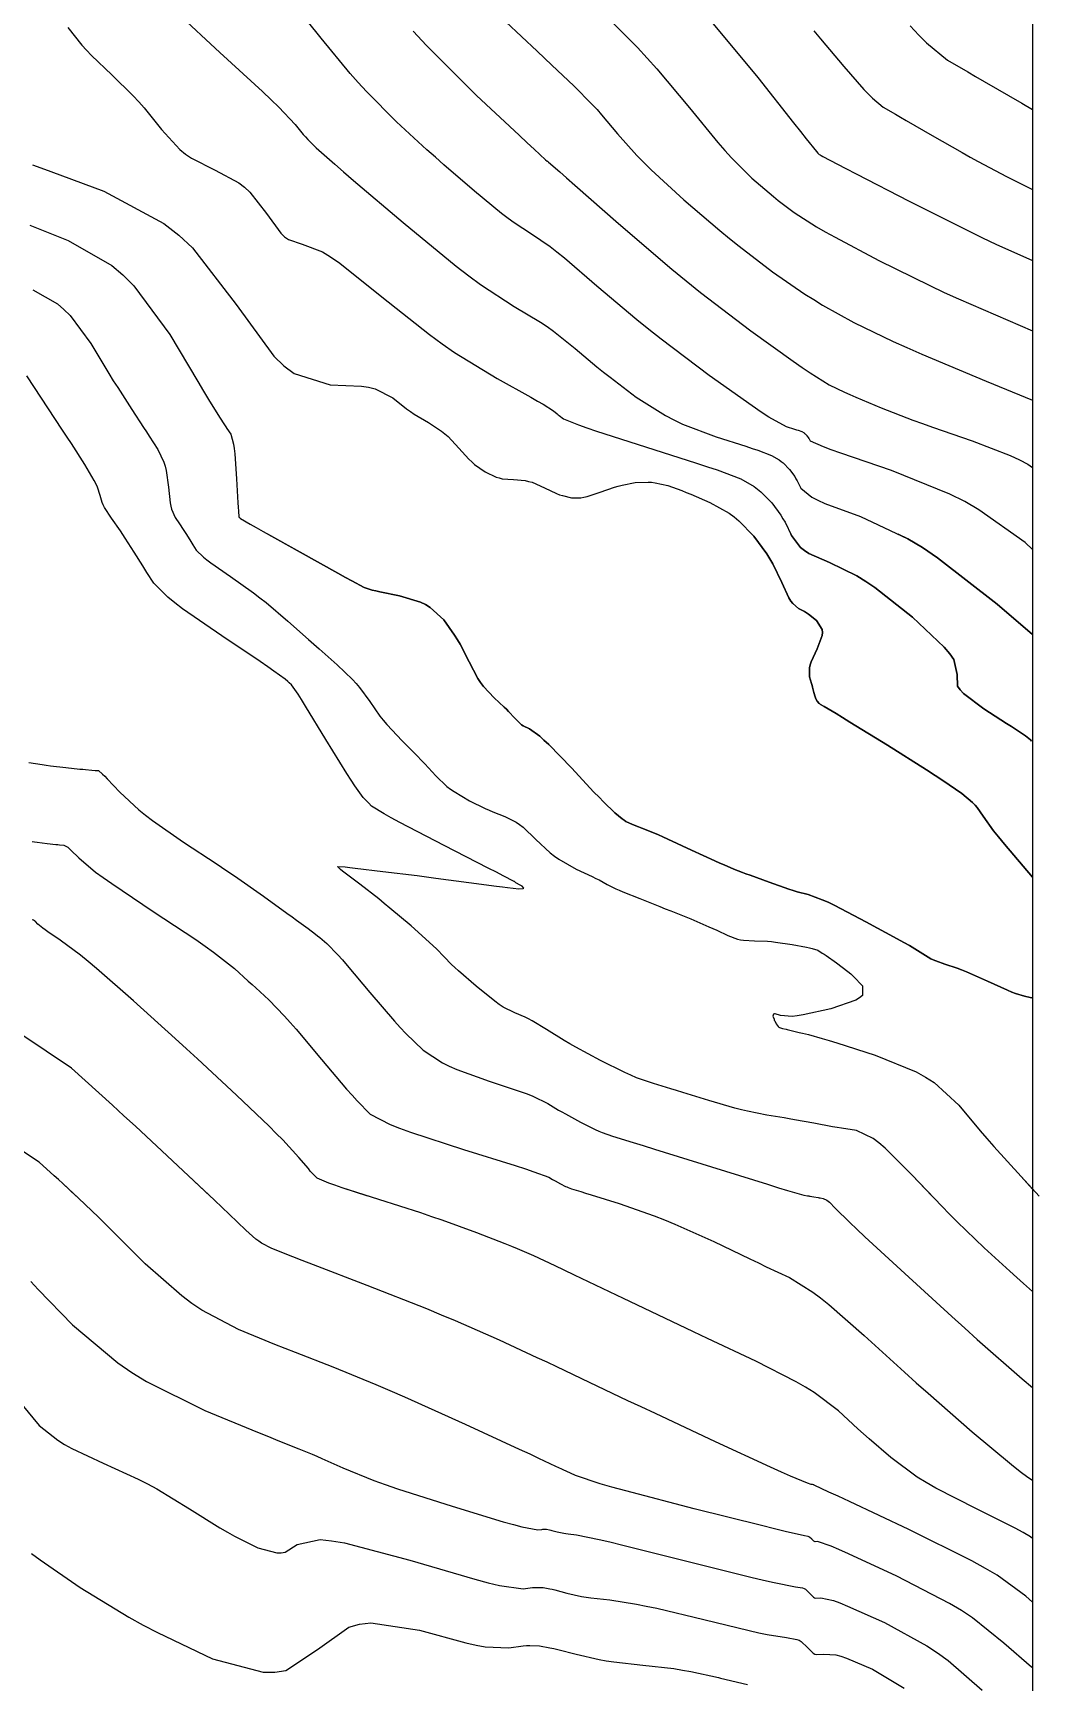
# Model space of a CAD drawing. Header units: metres. Extents: x 837117 to 838479, y 1189012 to 1191015.
# Drawn here: x 838401 to 838477, y 1189184.9 to 1189309.5 of the extents above; entities that cross this region are included whole.
import ezdxf

# ---------------------------------------------------------------- set-up
doc = ezdxf.new("R2010")
doc.units = ezdxf.units.M
doc.header["$LTSCALE"] = 0.3
for name, color, linetype in [('COTAS 10', 1, 'Continuous'), ('COTAS INT', 252, 'Continuous'), ('MARCO IMP', 130, 'Continuous')]:
    doc.layers.add(name, color=color, linetype=linetype)

msp = doc.modelspace()

# ---------------------------------------------------------------- linework, layer by layer
at = {"layer": 'COTAS 10'}
for points in [[(838429.69, 1189309.58), (838430.69, 1189308.5), (838434.49, 1189304.72), (838437.7, 1189301.73), (838438.32, 1189301.15), (838438.83, 1189300.68), (838439.7, 1189299.87), (838439.81, 1189299.78), (838439.84, 1189299.76), (838439.86, 1189299.75), (838439.93, 1189299.7), (838440.77, 1189298.97), (838441.29, 1189298.52), (838441.92, 1189297.96), (838445.22, 1189295.05), (838449.24, 1189291.61), (838450.33, 1189290.72), (838451.41, 1189289.86), (838455.22, 1189286.95), (838458.41, 1189284.66), (838459.09, 1189284.18), (838459.69, 1189283.77), (838461.14, 1189282.87), (838462.29, 1189282.32), (838462.69, 1189282.14), (838463.14, 1189281.95), (838465.06, 1189281.14), (838467.45, 1189280.21), (838468.18, 1189279.95), (838468.94, 1189279.67), (838471.95, 1189278.64), (838474.83, 1189277.53), (838475.52, 1189277.2), (838476.15, 1189276.87), (838476.51, 1189276.63)], [(838467.25, 1189309.99), (838467.91, 1189309.3), (838468.5, 1189308.71), (838470.07, 1189307.41), (838471.63, 1189306.51), (838472.21, 1189306.17), (838472.85, 1189305.8), (838475.7, 1189304.15), (838476.51, 1189303.68)], [(838400.72, 1189294.94), (838403.62, 1189293.77), (838406.91, 1189291.9), (838407.75, 1189291.18), (838408.57, 1189290.36), (838411.29, 1189286.68), (838413.41, 1189283.12), (838413.85, 1189282.39), (838414.23, 1189281.77), (838415.06, 1189280.43), (838415.44, 1189279.85), (838415.53, 1189279.71), (838415.62, 1189279.57), (838415.9, 1189279.15), (838416.11, 1189278.4), (838416.16, 1189278.06), (838416.21, 1189277.67), (838416.35, 1189275.78), (838416.45, 1189273.97), (838416.47, 1189273.62), (838416.48, 1189273.34), (838416.51, 1189272.9), (838416.51, 1189272.9), (838416.51, 1189272.9), (838416.51, 1189272.89), (838416.51, 1189272.89), (838416.51, 1189272.89), (838416.52, 1189272.89), (838416.52, 1189272.88), (838416.53, 1189272.88), (838416.55, 1189272.86), (838416.56, 1189272.85), (838416.57, 1189272.84), (838416.64, 1189272.78), (838417.38, 1189272.35), (838417.82, 1189272.1), (838418.36, 1189271.79), (838421.16, 1189270.23), (838424.01, 1189268.64), (838424.58, 1189268.32), (838425.06, 1189268.06), (838425.99, 1189267.56), (838426.6, 1189267.37), (838426.86, 1189267.3), (838427.17, 1189267.23), (838428.65, 1189266.94), (838430.24, 1189266.46), (838430.62, 1189266.27), (838430.97, 1189266.06), (838432.01, 1189265.11), (838432.83, 1189263.96), (838433.04, 1189263.62), (838433.24, 1189263.27), (838433.92, 1189261.94), (838434.59, 1189260.68), (838434.79, 1189260.38), (838435, 1189260.09), (838435.81, 1189259.22), (838436.57, 1189258.53), (838436.75, 1189258.36), (838436.91, 1189258.2), (838437.38, 1189257.68), (838437.78, 1189257.28), (838437.89, 1189257.19), (838438.02, 1189257.1), (838438.48, 1189256.88), (838439.26, 1189256.33), (838439.58, 1189256.04), (838439.95, 1189255.69), (838441.65, 1189253.94), (838443.36, 1189252.11), (838443.74, 1189251.72), (838444.07, 1189251.37), (838444.93, 1189250.53), (838445.48, 1189250.08), (838445.63, 1189249.98), (838445.77, 1189249.89), (838446.26, 1189249.66), (838446.72, 1189249.49), (838446.85, 1189249.44), (838446.98, 1189249.39), (838447.44, 1189249.21), (838448.23, 1189248.87), (838448.56, 1189248.73), (838448.94, 1189248.55), (838450.73, 1189247.73), (838452.5, 1189246.92), (838452.87, 1189246.75), (838453.19, 1189246.61), (838453.92, 1189246.29), (838454.58, 1189246.04), (838454.85, 1189245.94), (838455.16, 1189245.82), (838456.6, 1189245.29), (838458.08, 1189244.78), (838458.42, 1189244.67), (838458.73, 1189244.57), (838459.56, 1189244.36), (838460.61, 1189243.98), (838461.05, 1189243.78), (838461.56, 1189243.54), (838463.92, 1189242.31), (838466.27, 1189241.03), (838466.77, 1189240.75), (838467.2, 1189240.51), (838468.22, 1189239.89), (838468.83, 1189239.52), (838469.01, 1189239.44), (838469.19, 1189239.36), (838469.89, 1189239.12), (838470.82, 1189238.81), (838471.15, 1189238.68), (838471.51, 1189238.52), (838473.1, 1189237.82), (838474.62, 1189237.14), (838474.94, 1189237), (838475.22, 1189236.89), (838475.9, 1189236.68), (838476.33, 1189236.6), (838476.46, 1189236.56), (838476.51, 1189236.54), (838476.46, 1189236.56), (838476.33, 1189236.6), (838475.9, 1189236.68), (838475.22, 1189236.89), (838474.94, 1189237), (838474.62, 1189237.14), (838473.1, 1189237.82), (838471.51, 1189238.52), (838471.15, 1189238.68), (838470.82, 1189238.81), (838469.89, 1189239.12), (838469.19, 1189239.36), (838469.01, 1189239.44), (838468.83, 1189239.52), (838468.22, 1189239.89), (838467.2, 1189240.51), (838466.77, 1189240.75), (838466.27, 1189241.03), (838463.92, 1189242.31), (838461.56, 1189243.54), (838461.05, 1189243.78), (838460.61, 1189243.98), (838459.56, 1189244.36), (838458.73, 1189244.57), (838458.42, 1189244.67), (838458.08, 1189244.78), (838456.6, 1189245.29), (838455.16, 1189245.82), (838454.85, 1189245.94), (838454.58, 1189246.04), (838453.92, 1189246.29), (838453.19, 1189246.61), (838452.87, 1189246.75), (838452.5, 1189246.92), (838450.73, 1189247.73), (838448.94, 1189248.55), (838448.56, 1189248.73), (838448.23, 1189248.87), (838447.44, 1189249.21), (838446.98, 1189249.39), (838446.85, 1189249.44), (838446.72, 1189249.49), (838446.26, 1189249.66), (838445.77, 1189249.89), (838445.63, 1189249.98), (838445.48, 1189250.08), (838444.93, 1189250.53), (838444.07, 1189251.37), (838443.74, 1189251.72), (838443.36, 1189252.11), (838441.65, 1189253.94), (838439.95, 1189255.69), (838439.58, 1189256.04), (838439.26, 1189256.33), (838438.48, 1189256.88), (838438.02, 1189257.1), (838437.89, 1189257.19), (838437.78, 1189257.28), (838437.38, 1189257.68), (838436.91, 1189258.2), (838436.75, 1189258.36), (838436.57, 1189258.53), (838435.81, 1189259.22), (838435, 1189260.09), (838434.79, 1189260.38), (838434.59, 1189260.68), (838433.92, 1189261.94), (838433.24, 1189263.27), (838433.04, 1189263.62), (838432.83, 1189263.96), (838432.01, 1189265.11), (838430.97, 1189266.06), (838430.62, 1189266.27), (838430.24, 1189266.46), (838428.65, 1189266.94), (838427.17, 1189267.23), (838426.86, 1189267.3), (838426.6, 1189267.37), (838425.99, 1189267.56), (838425.06, 1189268.06), (838424.58, 1189268.32), (838424.01, 1189268.64), (838421.16, 1189270.23), (838418.72, 1189271.59)], [(838476.51, 1189195.73), (838476.35, 1189195.85), (838475.81, 1189196.17), (838475.19, 1189196.51), (838472.28, 1189197.95), (838469.21, 1189199.52), (838468.48, 1189199.95), (838467.8, 1189200.36), (838465.79, 1189201.83), (838464.17, 1189203.25), (838463.74, 1189203.63), (838463.31, 1189204.01), (838461.83, 1189205.36), (838460, 1189206.74), (838459.35, 1189207.15), (838458.65, 1189207.56), (838455.59, 1189209.11), (838451.95, 1189210.82), (838450.88, 1189211.33), (838449.78, 1189211.85), (838445.59, 1189213.85), (838441.89, 1189215.62), (838441.1, 1189215.99), (838440.42, 1189216.31), (838438.81, 1189217.07), (838437.58, 1189217.6), (838437.14, 1189217.78), (838436.65, 1189217.98), (838434.51, 1189218.81), (838431.89, 1189219.76), (838431.1, 1189220.03), (838430.28, 1189220.31), (838427.09, 1189221.33), (838424.33, 1189222.21), (838423.78, 1189222.4), (838423.32, 1189222.56), (838422.44, 1189222.95), (838422.07, 1189223.33), (838421.92, 1189223.48), (838421.77, 1189223.67), (838421.05, 1189224.51), (838419.83, 1189225.84), (838419.35, 1189226.32), (838418.8, 1189226.86), (838416.33, 1189229.22), (838413.39, 1189231.95), (838412.55, 1189232.72), (838411.7, 1189233.49), (838408.56, 1189236.33), (838405.75, 1189238.78), (838405.12, 1189239.31), (838404.55, 1189239.78), (838403.02, 1189240.93), (838402.08, 1189241.56), (838401.88, 1189241.7), (838401.71, 1189241.82), (838401.33, 1189242.14), (838401.15, 1189242.32), (838401.11, 1189242.36), (838401.08, 1189242.39), (838400.99, 1189242.44), (838400.89, 1189242.45)], [(838426.27, 1189221.59), (838424.33, 1189222.21), (838423.78, 1189222.4), (838423.32, 1189222.56), (838422.44, 1189222.95), (838422.07, 1189223.33), (838421.92, 1189223.48), (838421.77, 1189223.67), (838421.05, 1189224.51), (838419.83, 1189225.84), (838419.35, 1189226.32), (838418.8, 1189226.86), (838416.33, 1189229.22), (838413.39, 1189231.95), (838412.55, 1189232.72), (838411.7, 1189233.49), (838408.56, 1189236.33), (838405.75, 1189238.78), (838405.12, 1189239.31), (838404.55, 1189239.78), (838403.02, 1189240.93), (838402.08, 1189241.56), (838401.88, 1189241.7), (838401.71, 1189241.82), (838401.33, 1189242.14), (838401.15, 1189242.32), (838401.11, 1189242.36), (838401.08, 1189242.39), (838400.99, 1189242.44), (838400.89, 1189242.45)], [(838400.85, 1189194.59), (838401.5, 1189194.1), (838404.52, 1189192.01), (838408.21, 1189189.77), (838409.28, 1189189.18), (838410.37, 1189188.61), (838414.52, 1189186.64), (838418.35, 1189185.61), (838419.25, 1189185.62), (838420.08, 1189185.75), (838422.47, 1189187.33), (838424.83, 1189189.02), (838425.63, 1189189.24), (838426.49, 1189189.34), (838430.16, 1189188.8), (838433.67, 1189187.83), (838434.45, 1189187.66), (838435.14, 1189187.54), (838436.92, 1189187.46), (838438.01, 1189187.6), (838438.27, 1189187.63), (838438.52, 1189187.64), (838439.24, 1189187.62), (838440.03, 1189187.47), (838440.32, 1189187.41), (838440.63, 1189187.33), (838442.02, 1189186.97), (838443.76, 1189186.58), (838444.29, 1189186.49), (838444.85, 1189186.41), (838447.06, 1189186.16), (838449.4, 1189185.89), (838450.04, 1189185.78), (838450.67, 1189185.67), (838452.78, 1189185.21), (838452.93, 1189185.17), (838454.96, 1189184.7)]]:
    msp.add_lwpolyline(points, dxfattribs=at)
at = {"layer": 'COTAS INT'}
for points in [[(838411.88, 1189310.94), (838415.09, 1189307.99), (838418.3, 1189305.04), (838418.96, 1189304.41), (838419.53, 1189303.85), (838420.77, 1189302.54), (838421.38, 1189301.79), (838421.55, 1189301.6), (838421.73, 1189301.41), (838422.36, 1189300.77), (838423.77, 1189299.54), (838424.42, 1189298.97), (838425.19, 1189298.31), (838428.93, 1189295.13), (838432.95, 1189291.83), (838433.9, 1189291.11), (838434.78, 1189290.46), (838437.33, 1189288.79), (838439.31, 1189287.61), (838439.82, 1189287.27), (838440.31, 1189286.92), (838441.95, 1189285.61), (838443.58, 1189284.23), (838444.08, 1189283.84), (838444.58, 1189283.44), (838446.56, 1189281.95), (838448.76, 1189280.56), (838449.4, 1189280.23), (838450.06, 1189279.91), (838452.59, 1189278.95), (838454.84, 1189278.23), (838455.32, 1189278.07), (838455.74, 1189277.93), (838456.77, 1189277.54), (838457.37, 1189277.2), (838457.52, 1189277.09), (838457.66, 1189276.97), (838458.14, 1189276.48), (838458.53, 1189275.94), (838458.63, 1189275.78), (838458.72, 1189275.63), (838459, 1189275.06), (838459.83, 1189274.38), (838460.28, 1189274.15), (838460.81, 1189273.92), (838463.5, 1189272.93), (838467.08, 1189271.25), (838468.18, 1189270.58), (838469.33, 1189269.81), (838473.84, 1189266.3), (838476.51, 1189264.02), (838473.84, 1189266.3), (838469.33, 1189269.81), (838468.18, 1189270.58), (838467.08, 1189271.25), (838466.36, 1189271.59)], [(838476.51, 1189270.43), (838475.94, 1189270.95), (838472.45, 1189273.44), (838471.38, 1189274.05), (838470.26, 1189274.62), (838465.84, 1189276.41), (838462.02, 1189277.7), (838461.29, 1189277.96), (838460.7, 1189278.18), (838459.72, 1189278.61), (838459.64, 1189278.77), (838459.61, 1189278.82), (838459.59, 1189278.86), (838459.48, 1189279.01), (838459.34, 1189279.15), (838459.3, 1189279.18), (838459.26, 1189279.21), (838459.09, 1189279.31), (838458.81, 1189279.42), (838458.69, 1189279.46), (838458.55, 1189279.5), (838457.92, 1189279.71), (838456.58, 1189280.44), (838455.99, 1189280.82), (838455.31, 1189281.28), (838452.07, 1189283.58), (838448.43, 1189286.33), (838447.5, 1189287.06), (838446.59, 1189287.79), (838443.58, 1189290.33), (838441.12, 1189292.44), (838440.55, 1189292.89), (838440.04, 1189293.29), (838438.63, 1189294.25), (838437.32, 1189295.1), (838436.87, 1189295.43), (838436.38, 1189295.81), (838434.32, 1189297.5), (838432.01, 1189299.5), (838431.37, 1189300.06), (838430.73, 1189300.63), (838428.43, 1189302.74), (838426.16, 1189305.02), (838425.54, 1189305.7), (838424.92, 1189306.39), (838422.74, 1189309.06), (838420.68, 1189311.62)], [(838443.79, 1189311.22), (838446.64, 1189308.35), (838447.38, 1189307.54), (838448.11, 1189306.74), (838450.58, 1189303.79), (838452.73, 1189301.17), (838453.26, 1189300.57), (838453.75, 1189300.02), (838455.28, 1189298.49), (838456.59, 1189297.38), (838456.94, 1189297.09), (838457.28, 1189296.81), (838458.49, 1189295.89), (838460.19, 1189294.81), (838460.84, 1189294.43), (838461.58, 1189294.02), (838464.88, 1189292.27), (838468.74, 1189290.37), (838469.82, 1189289.86), (838470.91, 1189289.37), (838476.51, 1189286.96)], [(838403.59, 1189309.86), (838404.65, 1189308.54), (838405, 1189308.16), (838405.37, 1189307.76), (838406.92, 1189306.28), (838408.53, 1189304.71), (838408.95, 1189304.26), (838409.35, 1189303.81), (838410.68, 1189302.15), (838412.05, 1189300.66), (838412.48, 1189300.31), (838412.93, 1189299.99), (838414.73, 1189299.08), (838416.51, 1189298.14), (838416.94, 1189297.8), (838417.34, 1189297.43), (838418.6, 1189295.81), (838419.68, 1189294.34), (838419.97, 1189294.06), (838420.27, 1189293.84), (838421.3, 1189293.51), (838422.84, 1189292.92), (838423.45, 1189292.54), (838424.15, 1189292.06), (838427.33, 1189289.53), (838430.93, 1189286.67), (838431.88, 1189285.97), (838432.81, 1189285.32), (838436.04, 1189283.34), (838438.58, 1189281.93), (838439.09, 1189281.65), (838439.51, 1189281.4), (838440.31, 1189280.9), (838440.57, 1189280.68), (838440.65, 1189280.61), (838440.73, 1189280.55), (838441.05, 1189280.31), (838442.2, 1189279.84), (838442.81, 1189279.63), (838443.55, 1189279.38), (838447.26, 1189278.2), (838451.12, 1189276.96), (838451.95, 1189276.69), (838452.68, 1189276.44), (838454.45, 1189275.76), (838455.47, 1189275.19), (838455.73, 1189275), (838455.98, 1189274.79), (838456.8, 1189273.96), (838457.48, 1189273.02), (838457.64, 1189272.75), (838457.8, 1189272.49), (838458.28, 1189271.5), (838458.97, 1189270.58), (838459.26, 1189270.35), (838459.59, 1189270.13), (838461.16, 1189269.45), (838463.24, 1189268.44), (838463.91, 1189268.02), (838464.6, 1189267.55), (838467.44, 1189265.32), (838469.83, 1189263.06), (838470.25, 1189262.56), (838470.56, 1189262.12), (838470.81, 1189260.99), (838470.84, 1189260.12), (838471.03, 1189259.84), (838471.28, 1189259.55), (838472.83, 1189258.39), (838474.55, 1189257.3), (838474.92, 1189257.07), (838475.23, 1189256.87), (838475.98, 1189256.36), (838476.35, 1189256.05), (838476.43, 1189255.96), (838476.35, 1189256.05), (838475.98, 1189256.36), (838475.23, 1189256.87), (838474.92, 1189257.07), (838474.55, 1189257.3), (838472.83, 1189258.39), (838471.28, 1189259.55), (838471.03, 1189259.84), (838470.84, 1189260.12), (838470.81, 1189260.99), (838470.56, 1189262.12), (838470.25, 1189262.56), (838469.83, 1189263.06), (838467.44, 1189265.32), (838464.6, 1189267.55), (838463.91, 1189268.02), (838463.24, 1189268.44), (838461.16, 1189269.45), (838459.59, 1189270.13), (838459.26, 1189270.35), (838458.97, 1189270.58), (838458.28, 1189271.5), (838458.23, 1189271.59)], [(838436.69, 1189310.3), (838439.06, 1189308.09), (838439.63, 1189307.54), (838440.18, 1189307.03), (838441.84, 1189305.45), (838443.23, 1189304.05), (838443.59, 1189303.67), (838443.94, 1189303.27), (838445.14, 1189301.84), (838446.6, 1189300.2), (838447.12, 1189299.68), (838447.69, 1189299.12), (838450.16, 1189296.86), (838452.88, 1189294.53), (838453.61, 1189293.93), (838454.33, 1189293.35), (838456.86, 1189291.42), (838459.3, 1189289.73), (838459.97, 1189289.31), (838460.63, 1189288.9), (838463.01, 1189287.57), (838465.98, 1189286.15), (838467.01, 1189285.69), (838468.15, 1189285.2), (838473.01, 1189283.15), (838476.51, 1189281.72)], [(838452.38, 1189310.14), (838455.74, 1189306.09), (838458.45, 1189302.67), (838458.98, 1189302), (838459.41, 1189301.46), (838460.17, 1189300.51), (838460.28, 1189300.38), (838460.3, 1189300.36), (838460.33, 1189300.33), (838460.39, 1189300.28), (838460.46, 1189300.25), (838460.48, 1189300.23), (838460.52, 1189300.21), (838460.66, 1189300.13), (838461.77, 1189299.55), (838462.4, 1189299.22), (838463.18, 1189298.81), (838467.19, 1189296.75), (838471.66, 1189294.5), (838472.73, 1189293.98), (838473.73, 1189293.5), (838476.51, 1189292.27)], [(838459.98, 1189309.61), (838460.47, 1189309.01), (838462.24, 1189306.91), (838463.76, 1189305.19), (838464.1, 1189304.83), (838464.41, 1189304.52), (838465.23, 1189303.84), (838466.16, 1189303.31), (838466.53, 1189303.09), (838466.96, 1189302.85), (838468.93, 1189301.71), (838471.19, 1189300.42), (838471.8, 1189300.08), (838472.41, 1189299.75), (838474.55, 1189298.62), (838476.45, 1189297.66), (838476.51, 1189297.63)], [(838400.93, 1189299.5), (838401.55, 1189299.26), (838402.31, 1189298.98), (838406.3, 1189297.5), (838410.85, 1189295.06), (838411.97, 1189294.18), (838413.02, 1189293.21), (838416.31, 1189288.94), (838419.16, 1189285.05), (838419.93, 1189284.32), (838420.7, 1189283.74), (838423.42, 1189282.87), (838425.78, 1189282.78), (838426.32, 1189282.69), (838426.81, 1189282.57), (838428.16, 1189281.89), (838429.2, 1189281.07), (838429.49, 1189280.86), (838429.78, 1189280.66), (838430.84, 1189280.02), (838431.84, 1189279.38), (838432.09, 1189279.17), (838432.34, 1189278.96), (838433.15, 1189278.1), (838433.91, 1189277.25), (838434.12, 1189277.05), (838434.34, 1189276.86), (838435.14, 1189276.29), (838435.96, 1189275.91), (838436.19, 1189275.84), (838436.42, 1189275.78), (838437.28, 1189275.72), (838438.17, 1189275.64), (838438.42, 1189275.58), (838438.68, 1189275.51), (838439.63, 1189275.1), (838440.53, 1189274.66), (838440.76, 1189274.57), (838440.97, 1189274.5), (838441.66, 1189274.33), (838442.36, 1189274.34), (838442.59, 1189274.38), (838442.84, 1189274.44), (838443.84, 1189274.77), (838444.91, 1189275.15), (838445.2, 1189275.23), (838445.48, 1189275.3), (838446.48, 1189275.49), (838447.45, 1189275.52), (838447.71, 1189275.51), (838447.98, 1189275.48), (838448.93, 1189275.26), (838450, 1189274.89), (838450.34, 1189274.75), (838450.69, 1189274.61), (838452.12, 1189273.99), (838453.58, 1189273.17), (838453.95, 1189272.9), (838454.3, 1189272.61), (838455.45, 1189271.43), (838456.42, 1189270.1), (838456.65, 1189269.72), (838456.88, 1189269.34), (838457.55, 1189267.95), (838458.1, 1189266.78), (838458.24, 1189266.54), (838458.38, 1189266.35), (838458.81, 1189265.97), (838459.27, 1189265.75), (838459.42, 1189265.65), (838459.57, 1189265.55), (838460.19, 1189265.06), (838460.61, 1189264.39), (838460.63, 1189264.16), (838460.62, 1189263.93), (838460.24, 1189262.94), (838459.77, 1189261.95), (838459.69, 1189261.71), (838459.64, 1189261.49), (838459.65, 1189260.82), (838459.8, 1189260.3), (838459.84, 1189260.17), (838459.87, 1189260.04), (838459.98, 1189259.63), (838460.08, 1189259.3), (838460.11, 1189259.23), (838460.13, 1189259.16), (838460.23, 1189258.97), (838460.37, 1189258.81), (838460.43, 1189258.77), (838460.48, 1189258.73), (838460.75, 1189258.58), (838461.67, 1189258.04), (838462.14, 1189257.75), (838462.71, 1189257.4), (838465.55, 1189255.64), (838468.5, 1189253.78), (838469.15, 1189253.36), (838469.72, 1189252.99), (838471.16, 1189252), (838471.98, 1189251.31), (838472.16, 1189251.13), (838472.33, 1189250.94), (838472.77, 1189250.3), (838473.56, 1189249.19), (838473.94, 1189248.72), (838474.39, 1189248.17), (838476.51, 1189245.67), (838474.39, 1189248.17), (838473.94, 1189248.72), (838473.56, 1189249.19), (838472.77, 1189250.3), (838472.33, 1189250.94), (838472.16, 1189251.13), (838471.98, 1189251.31), (838471.16, 1189252), (838469.72, 1189252.99), (838469.15, 1189253.36), (838468.5, 1189253.78), (838465.55, 1189255.64), (838462.71, 1189257.4), (838462.14, 1189257.75), (838461.67, 1189258.04), (838460.75, 1189258.58), (838460.48, 1189258.73), (838460.43, 1189258.77), (838460.37, 1189258.81), (838460.23, 1189258.97), (838460.13, 1189259.16), (838460.11, 1189259.23), (838460.08, 1189259.3), (838459.98, 1189259.63), (838459.87, 1189260.04), (838459.84, 1189260.17), (838459.8, 1189260.3), (838459.65, 1189260.82), (838459.64, 1189261.49), (838459.69, 1189261.71), (838459.77, 1189261.95), (838460.24, 1189262.94), (838460.62, 1189263.93), (838460.63, 1189264.16), (838460.61, 1189264.39), (838460.19, 1189265.06), (838459.57, 1189265.55), (838459.42, 1189265.65), (838459.27, 1189265.75), (838458.81, 1189265.97), (838458.38, 1189266.35), (838458.24, 1189266.54), (838458.1, 1189266.78), (838457.55, 1189267.95), (838456.88, 1189269.34), (838456.65, 1189269.72), (838456.42, 1189270.1), (838455.45, 1189271.43), (838455.3, 1189271.59)], [(838400.94, 1189290.05), (838402.82, 1189288.98), (838403.3, 1189288.57), (838403.77, 1189288.1), (838405.33, 1189285.99), (838406.69, 1189283.74), (838407.03, 1189283.18), (838407.36, 1189282.66), (838408.43, 1189281), (838409.32, 1189279.65), (838409.54, 1189279.32), (838409.74, 1189279), (838410.39, 1189278), (838410.85, 1189277.02), (838410.95, 1189276.72), (838411.03, 1189276.4), (838411.2, 1189275.14), (838411.32, 1189273.97), (838411.37, 1189273.71), (838411.43, 1189273.47), (838411.7, 1189272.84), (838412.03, 1189272.37), (838412.13, 1189272.23), (838412.22, 1189272.09), (838412.56, 1189271.56), (838412.88, 1189271.05), (838412.96, 1189270.92), (838413.04, 1189270.79), (838413.3, 1189270.39), (838413.84, 1189269.85), (838414.09, 1189269.65), (838414.4, 1189269.42), (838415.88, 1189268.39), (838417.63, 1189267.15), (838418.1, 1189266.79), (838418.57, 1189266.42), (838420.22, 1189265.02), (838421.77, 1189263.63), (838422.18, 1189263.27), (838422.58, 1189262.92), (838423.94, 1189261.72), (838425.11, 1189260.61), (838425.39, 1189260.3), (838425.64, 1189260), (838426.41, 1189258.94), (838427.17, 1189257.85), (838427.42, 1189257.53), (838427.7, 1189257.21), (838428.85, 1189255.99), (838430.02, 1189254.81), (838430.31, 1189254.52), (838430.58, 1189254.24), (838431.41, 1189253.33), (838432.24, 1189252.54), (838432.51, 1189252.34), (838432.79, 1189252.14), (838433.96, 1189251.45), (838435.14, 1189250.87), (838435.43, 1189250.74), (838435.72, 1189250.61), (838436.63, 1189250.26), (838437.49, 1189249.83), (838437.74, 1189249.65), (838438, 1189249.45), (838438.96, 1189248.52), (838440.04, 1189247.51), (838440.37, 1189247.27), (838440.71, 1189247.03), (838442.02, 1189246.29), (838443.23, 1189245.72), (838443.5, 1189245.58), (838443.74, 1189245.47), (838444.36, 1189245.13), (838445.01, 1189244.81), (838445.26, 1189244.7), (838445.54, 1189244.58), (838446.83, 1189244.06), (838448.34, 1189243.47), (838448.75, 1189243.3), (838449.17, 1189243.14), (838450.68, 1189242.52), (838452.04, 1189241.94), (838452.35, 1189241.8), (838452.65, 1189241.67), (838453.49, 1189241.27), (838454.21, 1189241), (838454.43, 1189240.95), (838454.65, 1189240.91), (838455.49, 1189240.86), (838456.47, 1189240.84), (838456.77, 1189240.81), (838457.08, 1189240.78), (838458.33, 1189240.6), (838459.43, 1189240.39), (838459.66, 1189240.34), (838459.86, 1189240.29), (838460.27, 1189240.16), (838460.61, 1189239.95), (838460.75, 1189239.86), (838460.92, 1189239.75), (838461.69, 1189239.22), (838462.55, 1189238.56), (838462.77, 1189238.38), (838462.97, 1189238.18), (838463.65, 1189237.47), (838463.66, 1189236.75), (838463.44, 1189236.56), (838463.14, 1189236.38), (838461.26, 1189235.73), (838459.16, 1189235.27), (838458.72, 1189235.2), (838458.33, 1189235.16), (838457.45, 1189235.22), (838457.06, 1189235.35), (838457, 1189235.35), (838456.94, 1189235.34), (838456.89, 1189235.19), (838456.97, 1189234.95), (838456.99, 1189234.88), (838457.02, 1189234.82), (838457.14, 1189234.59), (838457.29, 1189234.4), (838457.34, 1189234.36), (838457.39, 1189234.32), (838457.61, 1189234.25), (838457.89, 1189234.2), (838457.97, 1189234.18), (838458.07, 1189234.15), (838458.46, 1189234.05), (838458.88, 1189233.95), (838459, 1189233.92), (838459.13, 1189233.89), (838459.57, 1189233.8), (838460.62, 1189233.5), (838461.13, 1189233.35), (838461.72, 1189233.17), (838464.61, 1189232.24), (838467.71, 1189230.98), (838468.43, 1189230.58), (838469.08, 1189230.16), (838470.95, 1189228.46), (838472.56, 1189226.51), (838473.06, 1189225.94), (838473.58, 1189225.34), (838475.64, 1189223.06), (838477, 1189221.59)], [(838468.92, 1189221.59), (838467.42, 1189223.17), (838465.38, 1189225.2), (838464.9, 1189225.6), (838464.46, 1189225.93), (838463.2, 1189226.53), (838462.08, 1189226.71), (838461.74, 1189226.76), (838461.38, 1189226.83), (838459.97, 1189227.09), (838458.51, 1189227.35), (838458.12, 1189227.42), (838457.74, 1189227.49), (838456.42, 1189227.71), (838454.96, 1189228), (838454.5, 1189228.11), (838454.01, 1189228.24), (838452.03, 1189228.82), (838450.08, 1189229.42), (838449.61, 1189229.57), (838449.18, 1189229.7), (838447.86, 1189230.08), (838446.57, 1189230.53), (838446.15, 1189230.71), (838445.7, 1189230.92), (838443.85, 1189231.83), (838441.99, 1189232.84), (838441.54, 1189233.1), (838441.11, 1189233.35), (838439.77, 1189234.17), (838438.69, 1189234.83), (838438.42, 1189234.98), (838438.17, 1189235.1), (838437.37, 1189235.43), (838436.49, 1189235.87), (838436.19, 1189236.07), (838435.86, 1189236.31), (838434.45, 1189237.44), (838433.12, 1189238.61), (838432.84, 1189238.86), (838432.59, 1189239.09), (838432.03, 1189239.67), (838431.45, 1189240.26), (838431.2, 1189240.5), (838430.91, 1189240.76), (838429.53, 1189242), (838427.94, 1189243.35), (838427.51, 1189243.7), (838427.1, 1189244.04), (838425.66, 1189245.15), (838424.55, 1189245.98), (838424.35, 1189246.14), (838424.19, 1189246.27), (838423.98, 1189246.49), (838424.56, 1189246.45), (838424.9, 1189246.41), (838425.31, 1189246.37), (838427.41, 1189246.12), (838429.99, 1189245.8), (838430.69, 1189245.71), (838431.4, 1189245.61), (838433.91, 1189245.27), (838436, 1189244.99), (838436.44, 1189244.94), (838436.82, 1189244.89), (838437.68, 1189244.81), (838438, 1189244.82), (838438.04, 1189244.84), (838438.05, 1189244.86), (838437.92, 1189244.99), (838437.69, 1189245.13), (838437.64, 1189245.15), (838437.6, 1189245.18), (838437.51, 1189245.23), (838437.46, 1189245.25), (838437.45, 1189245.26), (838437.44, 1189245.27), (838437.41, 1189245.3), (838437.37, 1189245.33), (838437.36, 1189245.34), (838437.36, 1189245.35), (838437.33, 1189245.36), (838436.5, 1189245.78), (838435.98, 1189246.05), (838435.35, 1189246.37), (838432.04, 1189248.08), (838428.69, 1189249.82), (838428.04, 1189250.17), (838427.5, 1189250.47), (838426.55, 1189251.04), (838426.34, 1189251.27), (838426.27, 1189251.34), (838426.2, 1189251.42), (838425.91, 1189251.71), (838425.28, 1189252.57), (838425, 1189253.01), (838424.67, 1189253.52), (838423.1, 1189256.08), (838421.56, 1189258.6), (838421.26, 1189259.09), (838421, 1189259.5), (838420.5, 1189260.22), (838420.33, 1189260.37), (838420.28, 1189260.41), (838420.22, 1189260.46), (838420.03, 1189260.64), (838419.17, 1189261.25), (838418.7, 1189261.57), (838418.12, 1189261.96), (838415.22, 1189263.9), (838412.27, 1189265.96), (838411.67, 1189266.41), (838411.16, 1189266.82), (838410.08, 1189267.88), (838409.57, 1189268.7), (838409.41, 1189268.95), (838409.25, 1189269.21), (838408.61, 1189270.23), (838407.93, 1189271.29), (838407.74, 1189271.57), (838407.56, 1189271.85), (838406.9, 1189272.79), (838406.37, 1189273.61), (838406.27, 1189273.8), (838406.18, 1189273.98), (838406.04, 1189274.51), (838405.84, 1189275.13), (838405.73, 1189275.37), (838405.59, 1189275.64), (838404.88, 1189276.85), (838403.87, 1189278.43), (838403.54, 1189278.93), (838403.2, 1189279.46), (838400.49, 1189283.55)], [(838476.51, 1189214.38), (838475.83, 1189214.98), (838475.31, 1189215.44), (838474.79, 1189215.91), (838472.85, 1189217.68), (838470.82, 1189219.63), (838470.24, 1189220.21), (838469.65, 1189220.82), (838467.42, 1189223.17), (838465.38, 1189225.2), (838464.9, 1189225.6), (838464.46, 1189225.93), (838463.2, 1189226.53), (838462.08, 1189226.71), (838461.74, 1189226.76), (838461.38, 1189226.83), (838459.97, 1189227.09), (838458.51, 1189227.35), (838458.12, 1189227.42), (838457.74, 1189227.49), (838456.42, 1189227.71), (838454.96, 1189228), (838454.5, 1189228.11), (838454.01, 1189228.24), (838452.03, 1189228.82), (838450.08, 1189229.42), (838449.61, 1189229.57), (838449.18, 1189229.7), (838447.86, 1189230.08), (838446.57, 1189230.53), (838446.15, 1189230.71), (838445.7, 1189230.92), (838443.85, 1189231.83), (838441.99, 1189232.84), (838441.54, 1189233.1), (838441.11, 1189233.35), (838439.77, 1189234.17), (838438.69, 1189234.83), (838438.42, 1189234.98), (838438.17, 1189235.1), (838437.37, 1189235.43), (838436.49, 1189235.87), (838436.19, 1189236.07), (838435.86, 1189236.31), (838434.45, 1189237.44), (838433.12, 1189238.61), (838432.84, 1189238.86), (838432.59, 1189239.09), (838432.03, 1189239.67), (838431.45, 1189240.26), (838431.2, 1189240.5), (838430.91, 1189240.76), (838429.53, 1189242), (838427.94, 1189243.35), (838427.51, 1189243.7), (838427.1, 1189244.04), (838425.66, 1189245.15), (838424.55, 1189245.98), (838424.35, 1189246.14), (838424.19, 1189246.27), (838423.98, 1189246.49), (838424.56, 1189246.45), (838424.9, 1189246.41), (838425.31, 1189246.37), (838427.41, 1189246.12), (838429.99, 1189245.8), (838430.69, 1189245.71), (838431.4, 1189245.61), (838433.91, 1189245.27), (838436, 1189244.99), (838436.44, 1189244.94), (838436.82, 1189244.89), (838437.68, 1189244.81), (838438, 1189244.82), (838438.04, 1189244.84), (838438.05, 1189244.86), (838437.92, 1189244.99), (838437.69, 1189245.13), (838437.64, 1189245.15), (838437.6, 1189245.18), (838437.51, 1189245.23), (838437.46, 1189245.25), (838437.45, 1189245.26), (838437.44, 1189245.27), (838437.41, 1189245.3), (838437.37, 1189245.33), (838437.36, 1189245.34), (838437.36, 1189245.35), (838437.33, 1189245.36), (838436.5, 1189245.78), (838435.98, 1189246.05), (838435.35, 1189246.37), (838432.04, 1189248.08), (838428.69, 1189249.82), (838428.04, 1189250.17), (838427.5, 1189250.47), (838426.55, 1189251.04), (838426.34, 1189251.27), (838426.27, 1189251.34), (838426.2, 1189251.42), (838425.91, 1189251.71), (838425.28, 1189252.57), (838425, 1189253.01), (838424.67, 1189253.52), (838423.1, 1189256.08), (838421.56, 1189258.6), (838421.26, 1189259.09), (838421, 1189259.5), (838420.5, 1189260.22), (838420.33, 1189260.37), (838420.28, 1189260.41), (838420.22, 1189260.46), (838420.03, 1189260.64), (838419.17, 1189261.25), (838418.7, 1189261.57), (838418.12, 1189261.96), (838415.22, 1189263.9), (838412.27, 1189265.96), (838411.67, 1189266.41), (838411.16, 1189266.82), (838410.08, 1189267.88), (838409.57, 1189268.7), (838409.41, 1189268.95), (838409.25, 1189269.21), (838408.61, 1189270.23), (838407.93, 1189271.29), (838407.74, 1189271.57), (838407.73, 1189271.59)], [(838412.54, 1189271.59), (838412.56, 1189271.56), (838412.88, 1189271.05), (838412.96, 1189270.92), (838413.04, 1189270.79), (838413.3, 1189270.39), (838413.84, 1189269.85), (838414.09, 1189269.65), (838414.4, 1189269.42), (838415.88, 1189268.39), (838417.63, 1189267.15), (838418.1, 1189266.79), (838418.57, 1189266.42), (838420.22, 1189265.02), (838421.77, 1189263.63), (838422.18, 1189263.27), (838422.58, 1189262.92), (838423.94, 1189261.72), (838425.11, 1189260.61), (838425.39, 1189260.3), (838425.64, 1189260), (838426.41, 1189258.94), (838427.17, 1189257.85), (838427.42, 1189257.53), (838427.7, 1189257.21), (838428.85, 1189255.99), (838430.02, 1189254.81), (838430.31, 1189254.52), (838430.58, 1189254.24), (838431.41, 1189253.33), (838432.24, 1189252.54), (838432.51, 1189252.34), (838432.79, 1189252.14), (838433.96, 1189251.45), (838435.14, 1189250.87), (838435.43, 1189250.74), (838435.72, 1189250.61), (838436.63, 1189250.26), (838437.49, 1189249.83), (838437.74, 1189249.65), (838438, 1189249.45), (838438.96, 1189248.52), (838440.04, 1189247.51), (838440.37, 1189247.27), (838440.71, 1189247.03), (838442.02, 1189246.29), (838443.23, 1189245.72), (838443.5, 1189245.58), (838443.74, 1189245.47), (838444.36, 1189245.13), (838445.01, 1189244.81), (838445.26, 1189244.7), (838445.54, 1189244.58), (838446.83, 1189244.06), (838448.34, 1189243.47), (838448.75, 1189243.3), (838449.17, 1189243.14), (838450.68, 1189242.52), (838452.04, 1189241.94), (838452.35, 1189241.8), (838452.65, 1189241.67), (838453.49, 1189241.27), (838454.21, 1189241), (838454.43, 1189240.95), (838454.65, 1189240.91), (838455.49, 1189240.86), (838456.47, 1189240.84), (838456.77, 1189240.81), (838457.08, 1189240.78), (838458.33, 1189240.6), (838459.43, 1189240.39), (838459.66, 1189240.34), (838459.86, 1189240.29), (838460.27, 1189240.16), (838460.61, 1189239.95), (838460.75, 1189239.86), (838460.92, 1189239.75), (838461.69, 1189239.22), (838462.55, 1189238.56), (838462.77, 1189238.38), (838462.97, 1189238.18), (838463.65, 1189237.47), (838463.66, 1189236.75), (838463.44, 1189236.56), (838463.14, 1189236.38), (838461.26, 1189235.73), (838459.16, 1189235.27), (838458.72, 1189235.2), (838458.33, 1189235.16), (838457.45, 1189235.22), (838457.06, 1189235.35), (838457, 1189235.35), (838456.94, 1189235.34), (838456.89, 1189235.19), (838456.97, 1189234.95), (838456.99, 1189234.88), (838457.02, 1189234.82), (838457.14, 1189234.59), (838457.29, 1189234.4), (838457.34, 1189234.36), (838457.39, 1189234.32), (838457.61, 1189234.25), (838457.89, 1189234.2), (838457.97, 1189234.18), (838458.07, 1189234.15), (838458.46, 1189234.05), (838458.88, 1189233.95), (838459, 1189233.92), (838459.13, 1189233.89), (838459.57, 1189233.8), (838460.62, 1189233.5), (838461.13, 1189233.35), (838461.72, 1189233.17), (838464.61, 1189232.24), (838467.71, 1189230.98), (838468.43, 1189230.58), (838469.08, 1189230.16), (838470.95, 1189228.46), (838472.56, 1189226.51), (838473.06, 1189225.94), (838473.58, 1189225.34), (838475.64, 1189223.06), (838476.51, 1189222.11)], [(838400.65, 1189254.34), (838401.66, 1189254.18), (838401.96, 1189254.13), (838402.27, 1189254.09), (838403.45, 1189253.96), (838404.51, 1189253.85), (838404.73, 1189253.83), (838404.93, 1189253.81), (838405.41, 1189253.77), (838405.66, 1189253.75), (838405.72, 1189253.75), (838405.77, 1189253.74), (838405.91, 1189253.73), (838406.22, 1189253.47), (838406.38, 1189253.32), (838406.57, 1189253.12), (838407.51, 1189252.11), (838408.95, 1189250.77), (838409.45, 1189250.36), (838409.99, 1189249.95), (838412.34, 1189248.32), (838414.87, 1189246.66), (838415.53, 1189246.21), (838416.18, 1189245.77), (838418.37, 1189244.25), (838420.15, 1189242.97), (838420.54, 1189242.69), (838420.88, 1189242.44), (838421.75, 1189241.81), (838422.32, 1189241.38), (838422.47, 1189241.26), (838422.63, 1189241.13), (838423.18, 1189240.67), (838424.01, 1189239.8), (838424.34, 1189239.43), (838424.71, 1189239), (838426.43, 1189236.96), (838428.27, 1189234.81), (838428.71, 1189234.32), (838429.14, 1189233.87), (838430.45, 1189232.61), (838431.91, 1189231.65), (838432.42, 1189231.4), (838432.99, 1189231.15), (838435.43, 1189230.27), (838437.79, 1189229.5), (838438.3, 1189229.31), (838438.75, 1189229.13), (838439.86, 1189228.59), (838440.67, 1189228.09), (838440.93, 1189227.94), (838441.21, 1189227.79), (838442.34, 1189227.18), (838443.46, 1189226.62), (838443.73, 1189226.5), (838443.98, 1189226.39), (838444.77, 1189226.11), (838446.32, 1189225.64), (838447.07, 1189225.41), (838447.94, 1189225.14), (838452.25, 1189223.79), (838456.48, 1189222.48), (838457.31, 1189222.22), (838457.99, 1189222.01), (838459.23, 1189221.66), (838459.51, 1189221.61), (838459.6, 1189221.6), (838459.68, 1189221.59), (838459.99, 1189221.53), (838460.3, 1189221.47), (838460.38, 1189221.46), (838460.45, 1189221.45), (838460.69, 1189221.41), (838460.96, 1189221.28), (838461.06, 1189221.21), (838461.16, 1189221.12), (838461.6, 1189220.68), (838462.71, 1189219.6), (838463.23, 1189219.1), (838463.84, 1189218.52), (838466.85, 1189215.73), (838470.41, 1189212.48), (838471.38, 1189211.61), (838472.33, 1189210.75), (838475.73, 1189207.78), (838476.51, 1189207.13)], [(838400.65, 1189254.34), (838401.66, 1189254.18), (838401.96, 1189254.13), (838402.27, 1189254.09), (838403.45, 1189253.96), (838404.51, 1189253.85), (838404.73, 1189253.83), (838404.93, 1189253.81), (838405.41, 1189253.77), (838405.66, 1189253.75), (838405.72, 1189253.75), (838405.77, 1189253.74), (838405.91, 1189253.73), (838406.22, 1189253.47), (838406.38, 1189253.32), (838406.57, 1189253.12), (838407.51, 1189252.11), (838408.95, 1189250.77), (838409.45, 1189250.36), (838409.99, 1189249.95), (838412.34, 1189248.32), (838414.87, 1189246.66), (838415.53, 1189246.21), (838416.18, 1189245.77), (838418.37, 1189244.25), (838420.15, 1189242.97), (838420.54, 1189242.69), (838420.88, 1189242.44), (838421.75, 1189241.81), (838422.32, 1189241.38), (838422.47, 1189241.26), (838422.63, 1189241.13), (838423.18, 1189240.67), (838424.01, 1189239.8), (838424.34, 1189239.43), (838424.71, 1189239), (838426.43, 1189236.96), (838428.27, 1189234.81), (838428.71, 1189234.32), (838429.14, 1189233.87), (838430.45, 1189232.61), (838431.91, 1189231.65), (838432.42, 1189231.4), (838432.99, 1189231.15), (838435.43, 1189230.27), (838437.79, 1189229.5), (838438.3, 1189229.31), (838438.75, 1189229.13), (838439.86, 1189228.59), (838440.67, 1189228.09), (838440.93, 1189227.94), (838441.21, 1189227.79), (838442.34, 1189227.18), (838443.46, 1189226.62), (838443.73, 1189226.5), (838443.98, 1189226.39), (838444.77, 1189226.11), (838446.32, 1189225.64), (838447.07, 1189225.41), (838447.94, 1189225.14), (838452.25, 1189223.79), (838456.48, 1189222.48), (838457.31, 1189222.22), (838457.99, 1189222.01), (838459.23, 1189221.66), (838459.51, 1189221.61), (838459.6, 1189221.6), (838459.66, 1189221.59)], [(838400.89, 1189248.37), (838401.08, 1189248.35), (838401.27, 1189248.32), (838402.02, 1189248.23), (838402.68, 1189248.16), (838402.83, 1189248.15), (838402.96, 1189248.13), (838403.28, 1189248.1), (838403.59, 1189247.94), (838403.7, 1189247.84), (838403.83, 1189247.73), (838404.42, 1189247.13), (838405.69, 1189246.06), (838406.26, 1189245.65), (838406.91, 1189245.19), (838410.05, 1189243.09), (838413.26, 1189240.96), (838413.97, 1189240.47), (838414.59, 1189240.02), (838416.19, 1189238.78), (838417.23, 1189237.83), (838417.52, 1189237.57), (838417.8, 1189237.32), (838418.78, 1189236.41), (838419.97, 1189235.17), (838420.39, 1189234.71), (838420.84, 1189234.19), (838422.77, 1189231.91), (838424.66, 1189229.67), (838425.08, 1189229.2), (838425.45, 1189228.78), (838426.45, 1189227.78), (838427.95, 1189227), (838428.66, 1189226.73), (838429.48, 1189226.42), (838433.49, 1189225.11), (838437.41, 1189223.89), (838438.18, 1189223.64), (838438.81, 1189223.43), (838439.95, 1189223.01), (838440.23, 1189222.84), (838440.33, 1189222.78), (838440.42, 1189222.73), (838440.82, 1189222.52), (838441.21, 1189222.32), (838441.31, 1189222.28), (838441.4, 1189222.24), (838441.67, 1189222.14), (838442.36, 1189221.93), (838442.72, 1189221.82), (838443.14, 1189221.69), (838445.26, 1189221.03), (838447.92, 1189220.1), (838448.69, 1189219.79), (838449.47, 1189219.47), (838452.42, 1189218.15), (838455.14, 1189216.84), (838455.79, 1189216.54), (838456.38, 1189216.25), (838458.15, 1189215.43), (838459.89, 1189214.34), (838460.48, 1189213.9), (838461.12, 1189213.4), (838463.78, 1189211.06), (838466.84, 1189208.28), (838467.71, 1189207.49), (838468.61, 1189206.7), (838471.95, 1189203.78), (838474.92, 1189201.3), (838475.57, 1189200.79), (838476.15, 1189200.35), (838476.51, 1189200.12)], [(838400.89, 1189248.37), (838401.08, 1189248.35), (838401.27, 1189248.32), (838402.02, 1189248.23), (838402.68, 1189248.16), (838402.83, 1189248.15), (838402.96, 1189248.13), (838403.28, 1189248.1), (838403.59, 1189247.94), (838403.7, 1189247.84), (838403.83, 1189247.73), (838404.42, 1189247.13), (838405.69, 1189246.06), (838406.26, 1189245.65), (838406.91, 1189245.19), (838410.05, 1189243.09), (838413.26, 1189240.96), (838413.97, 1189240.47), (838414.59, 1189240.02), (838416.19, 1189238.78), (838417.23, 1189237.83), (838417.52, 1189237.57), (838417.8, 1189237.32), (838418.78, 1189236.41), (838419.97, 1189235.17), (838420.39, 1189234.71), (838420.84, 1189234.19), (838422.77, 1189231.91), (838424.66, 1189229.67), (838425.08, 1189229.2), (838425.45, 1189228.78), (838426.45, 1189227.78), (838427.95, 1189227), (838428.66, 1189226.73), (838429.48, 1189226.42), (838433.49, 1189225.11), (838437.41, 1189223.89), (838438.18, 1189223.64), (838438.81, 1189223.43), (838439.95, 1189223.01), (838440.23, 1189222.84), (838440.33, 1189222.78), (838440.42, 1189222.73), (838440.82, 1189222.52), (838441.21, 1189222.32), (838441.31, 1189222.28), (838441.4, 1189222.24), (838441.67, 1189222.14), (838442.36, 1189221.93), (838442.72, 1189221.82), (838443.14, 1189221.69), (838443.47, 1189221.59)], [(838476.51, 1189190.91), (838476, 1189191.36), (838473.84, 1189192.94), (838472.95, 1189193.46), (838471.93, 1189194.03), (838467.17, 1189196.4), (838462.67, 1189198.51), (838461.81, 1189198.91), (838461.12, 1189199.23), (838460.01, 1189199.75), (838460, 1189199.74), (838460, 1189199.75), (838460, 1189199.75), (838459.99, 1189199.75), (838459.98, 1189199.76), (838459.98, 1189199.76), (838459.97, 1189199.77), (838459.96, 1189199.77), (838459.88, 1189199.79), (838459.83, 1189199.8), (838459.77, 1189199.81), (838459.49, 1189199.89), (838458.21, 1189200.42), (838457.53, 1189200.73), (838456.7, 1189201.1), (838452.55, 1189203.03), (838448, 1189205.16), (838446.93, 1189205.67), (838445.93, 1189206.13), (838443.03, 1189207.51), (838440.54, 1189208.69), (838439.81, 1189209.03), (838439.07, 1189209.38), (838436.22, 1189210.7), (838432.89, 1189212.17), (838431.83, 1189212.6), (838430.72, 1189213.06), (838426.22, 1189214.83), (838422.15, 1189216.39), (838421.31, 1189216.72), (838420.59, 1189217), (838419.01, 1189217.62), (838418.24, 1189218.03), (838418.03, 1189218.17), (838417.81, 1189218.33), (838417.04, 1189219.01), (838415.78, 1189220.23), (838415.26, 1189220.72), (838414.67, 1189221.28), (838411.91, 1189223.88), (838408.7, 1189226.86), (838407.83, 1189227.66), (838406.96, 1189228.45), (838403.88, 1189231.24), (838400.03, 1189233.83)], [(838414.34, 1189221.59), (838411.91, 1189223.88), (838408.7, 1189226.86), (838407.83, 1189227.66), (838406.96, 1189228.45), (838403.88, 1189231.24), (838400.03, 1189233.83)], [(838476.51, 1189185.95), (838476.43, 1189186.01), (838474.35, 1189187.81), (838471.98, 1189189.73), (838471.14, 1189190.27), (838470.23, 1189190.82), (838466.25, 1189192.88), (838462.6, 1189194.57), (838461.88, 1189194.88), (838461.3, 1189195.13), (838460.26, 1189195.49), (838460.07, 1189195.48), (838460.02, 1189195.49), (838459.98, 1189195.52), (838459.83, 1189195.66), (838459.66, 1189195.82), (838459.61, 1189195.85), (838459.55, 1189195.88), (838459.28, 1189195.93), (838457.82, 1189196.24), (838457.01, 1189196.44), (838456.01, 1189196.69), (838450.94, 1189197.97), (838445.76, 1189199.32), (838444.71, 1189199.61), (838443.82, 1189199.86), (838441.96, 1189200.47), (838441.25, 1189200.81), (838441.08, 1189200.89), (838440.93, 1189200.96), (838440.47, 1189201.17), (838439.2, 1189201.76), (838438.53, 1189202.08), (838437.72, 1189202.45), (838433.64, 1189204.33), (838429.07, 1189206.4), (838427.95, 1189206.88), (838426.9, 1189207.33), (838423.64, 1189208.66), (838420.81, 1189209.76), (838420.03, 1189210.07), (838419.25, 1189210.38), (838416.48, 1189211.51), (838413.72, 1189212.96), (838412.96, 1189213.48), (838412.2, 1189214.04), (838409.44, 1189216.48), (838406.99, 1189218.92), (838406.42, 1189219.48), (838405.9, 1189219.99), (838404.39, 1189221.43), (838403.21, 1189222.53), (838402.89, 1189222.83), (838402.57, 1189223.12), (838401.43, 1189224.15), (838399.95, 1189225.12)], [(838404.23, 1189221.59), (838403.21, 1189222.53), (838402.89, 1189222.83), (838402.57, 1189223.12), (838401.43, 1189224.15), (838399.95, 1189225.12)], [(838400.79, 1189215.14), (838401.34, 1189214.54), (838403.95, 1189211.85), (838407.37, 1189208.98), (838408.42, 1189208.26), (838409.53, 1189207.58), (838413.95, 1189205.4), (838417.92, 1189203.76), (838418.75, 1189203.42), (838419.46, 1189203.13), (838421.05, 1189202.5), (838422.06, 1189202.08), (838422.4, 1189201.93), (838422.78, 1189201.77), (838424.37, 1189201.05), (838426.72, 1189200.1), (838427.57, 1189199.8), (838428.52, 1189199.47), (838432.65, 1189198.15), (838436.5, 1189196.99), (838437.27, 1189196.77), (838437.9, 1189196.6), (838439.11, 1189196.37), (838439.43, 1189196.41), (838439.5, 1189196.42), (838439.57, 1189196.42), (838439.78, 1189196.42), (838440.01, 1189196.37), (838440.09, 1189196.35), (838440.18, 1189196.33), (838440.59, 1189196.23), (838441.09, 1189196.12), (838441.24, 1189196.09), (838441.41, 1189196.06), (838442.04, 1189195.99), (838443.74, 1189195.65), (838444.57, 1189195.46), (838445.55, 1189195.22), (838450.39, 1189194.01), (838455.21, 1189192.81), (838456.18, 1189192.58), (838456.99, 1189192.39), (838458.6, 1189192.08), (838459.12, 1189191.99), (838459.24, 1189191.94), (838459.35, 1189191.88), (838459.67, 1189191.57), (838459.95, 1189191.29), (838460.04, 1189191.24), (838460.13, 1189191.22), (838460.5, 1189191.24), (838461.47, 1189191.03), (838461.95, 1189190.85), (838462.52, 1189190.62), (838465.32, 1189189.37), (838468.52, 1189187.62), (838469.33, 1189187.08), (838470.12, 1189186.51), (838472.7, 1189184.27)], [(838400.12, 1189205.84), (838401.42, 1189204.25), (838402.84, 1189203.14), (838403.34, 1189202.83), (838403.89, 1189202.53), (838406.27, 1189201.42), (838408.9, 1189200.21), (838409.62, 1189199.84), (838410.32, 1189199.46), (838412.8, 1189197.96), (838415.07, 1189196.53), (838415.65, 1189196.2), (838416.19, 1189195.89), (838417.96, 1189195.02), (838419.39, 1189194.63), (838419.72, 1189194.63), (838420.03, 1189194.69), (838420.92, 1189195.27), (838422.67, 1189195.64), (838423.51, 1189195.55), (838424.51, 1189195.38), (838429.43, 1189194.08), (838434.36, 1189192.64), (838435.37, 1189192.37), (838436.22, 1189192.17), (838438.01, 1189191.91), (838438.72, 1189192.01), (838438.89, 1189192.02), (838439.04, 1189192.03), (838439.51, 1189192.02), (838440.02, 1189191.92), (838440.2, 1189191.88), (838440.41, 1189191.83), (838441.3, 1189191.6), (838442.42, 1189191.35), (838442.77, 1189191.29), (838443.13, 1189191.24), (838444.55, 1189191.08), (838446.57, 1189190.77), (838447.3, 1189190.62), (838448.11, 1189190.45), (838451.66, 1189189.59), (838455.08, 1189188.76), (838455.81, 1189188.59), (838456.44, 1189188.46), (838457.92, 1189188.24), (838458.69, 1189188.1), (838458.87, 1189188.03), (838459.03, 1189187.94), (838459.51, 1189187.48), (838459.93, 1189187.06), (838460.06, 1189186.99), (838460.2, 1189186.95), (838460.74, 1189186.99), (838461.65, 1189186.93), (838462.02, 1189186.82), (838462.45, 1189186.68), (838464.4, 1189185.85), (838466.81, 1189184.41)]]:
    msp.add_lwpolyline(points, dxfattribs=at)
at = {"layer": 'MARCO IMP'}
msp.add_lwpolyline([(837116.51, 1189053.87), (837116.51, 1191013.87), (838476.51, 1191013.87), (838476.51, 1189053.87), (837116.51, 1189053.87)], dxfattribs=at)

doc.saveas('drawing.dxf')
